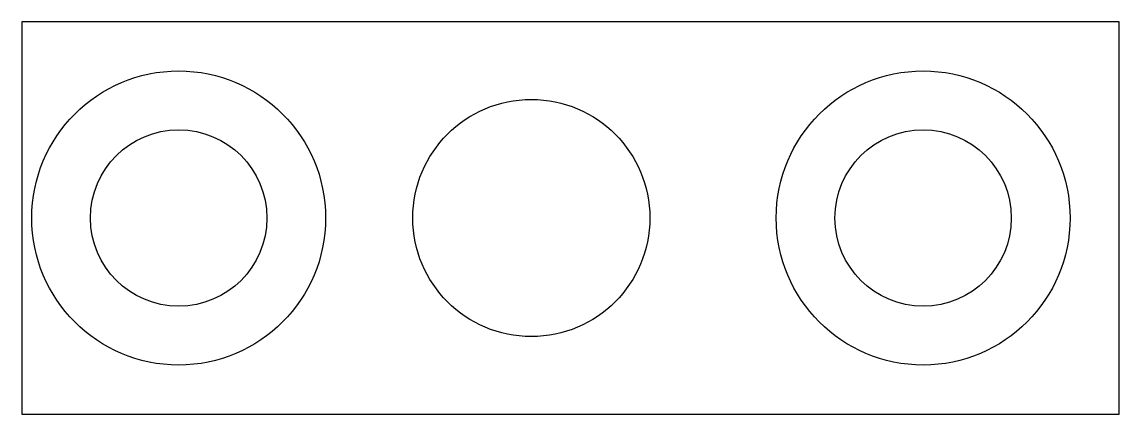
# Model space of a CAD drawing. Header units: millimetres. Extents: x 0 to 28, y 0 to 10.
import ezdxf

# ---------------------------------------------------------------- set-up
doc = ezdxf.new("R2010")
doc.units = ezdxf.units.MM
for name, color, linetype in [('COUNTERBORE7p5_DEPTH5', 7, 'Continuous'), ('CUT_HOLES', 7, 'Continuous'), ('CUT_OUTER', 7, 'Continuous')]:
    doc.layers.add(name, color=color, linetype=linetype)

msp = doc.modelspace()

# ---------------------------------------------------------------- linework, layer by layer
at = {"layer": 'COUNTERBORE7p5_DEPTH5'}
for centre in [(4, 5), (23, 5)]:
    msp.add_circle(centre, 3.75, dxfattribs=at)
at = {"layer": 'CUT_HOLES'}
for centre, radius in [((13, 5), 3.025), ((4, 5), 2.25), ((23, 5), 2.25)]:
    msp.add_circle(centre, radius, dxfattribs=at)
at = {"layer": 'CUT_OUTER'}
msp.add_lwpolyline([(0, 0), (28, 0), (28, 10), (0, 10)], close=True, dxfattribs=at)

doc.saveas('drawing.dxf')
